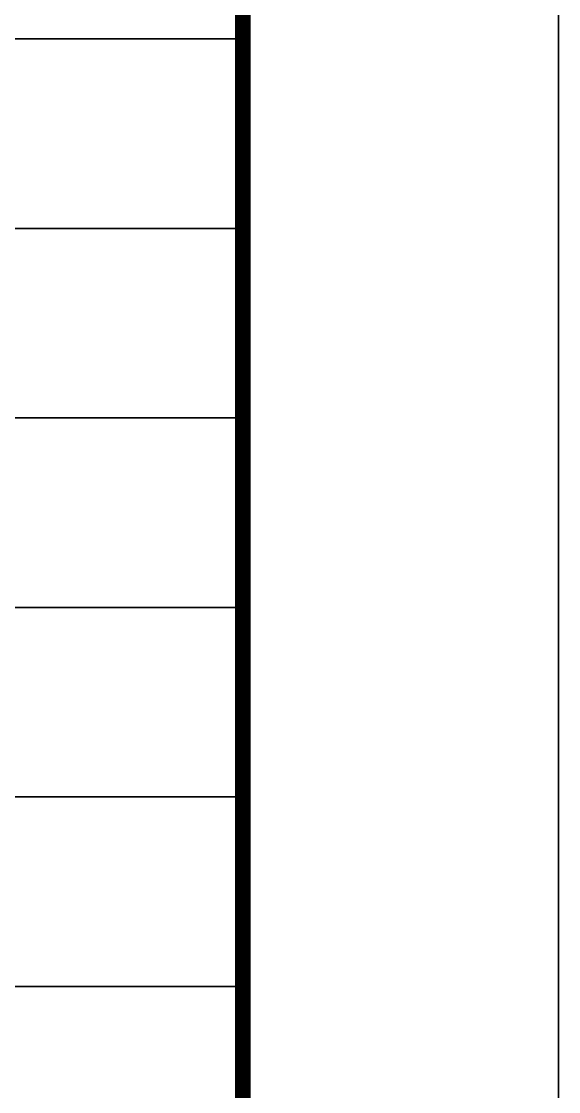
# Model space of a CAD drawing. Header units: millimetres. Extents: x 708158 to 1984082, y -168213 to -53.
# Drawn here: x 957905 to 960458, y -92450 to -87367 of the extents above; entities that cross this region are included whole.
import ezdxf

# ---------------------------------------------------------------- set-up
doc = ezdxf.new("R2010")
doc.units = ezdxf.units.MM
doc.header["$LTSCALE"] = 1000
doc.layers.get('0').update_dxf_attribs({"color": 8})
doc.layers.add('图框', color=4, linetype='Continuous', lineweight=35)

# ---------------------------------------------------------------- blocks, each defined once
blk = doc.blocks.new('A$C998f5811')
at = {"layer": '图框', "color": 4}
for p, q in [((0, 0), (0, 89100)), ((-7500, 20250), (-1500, 20250)), ((-7500, 19350), (-1500, 19350)), ((-7500, 18450), (-1500, 18450)), ((-7500, 17550), (-1500, 17550)), ((-7500, 16650), (-1500, 16650)), ((-7500, 15750), (-1500, 15750))]:
    blk.add_line(p, q, dxfattribs=at)
at = {"layer": '图框', "color": 4, "const_width": 74.2}
blk.add_lwpolyline([(-122400, 1500), (-1500, 1500), (-1500, 87600), (-122400, 87600)], close=True, dxfattribs=at)

msp = doc.modelspace()

# ---------------------------------------------------------------- block references
msp.add_blockref('A$C998f5811', (960457.6, -107699.9))

doc.saveas('drawing.dxf')
